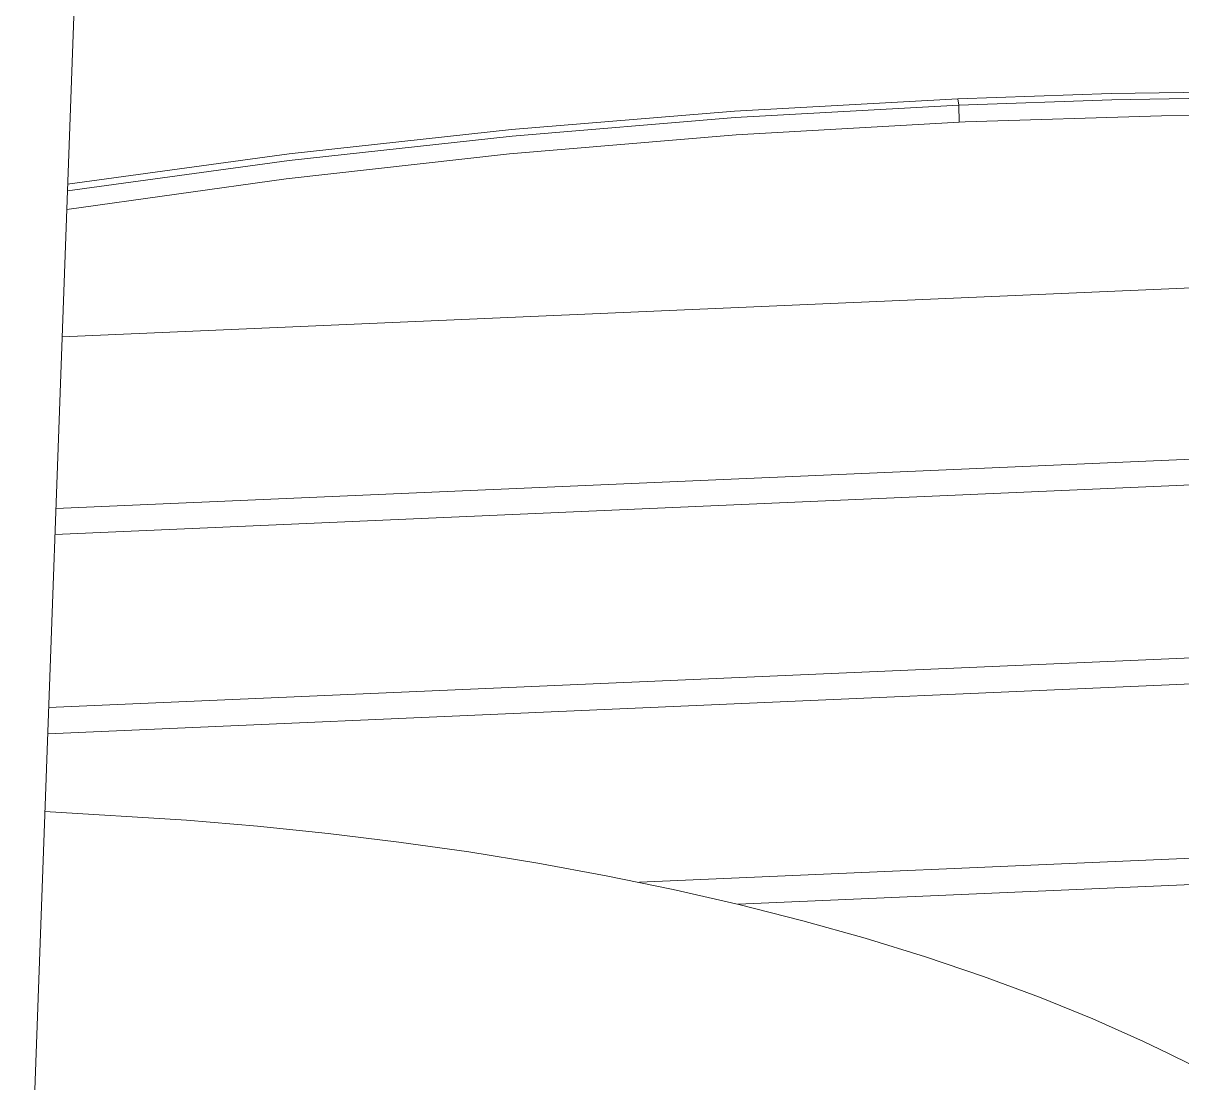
# Model space of a CAD drawing. Header units: millimetres. Extents: x 492 to 7139, y 278 to 5201.
# Drawn here: x 6331.7 to 6528.8, y 2935.8 to 3116 of the extents above; entities that cross this region are included whole.
import ezdxf

# ---------------------------------------------------------------- set-up
doc = ezdxf.new("R2010")
doc.units = ezdxf.units.MM
doc.layers.add('ZANO_R', color=7, linetype='Continuous', lineweight=0)

msp = doc.modelspace()

# ---------------------------------------------------------------- linework, layer by layer
at = {"layer": 'ZANO_R'}
for p, q in [((6397.83, 4698.44), (6331.08, 2863.44)), ((6452.72, 3101.01), (6490.71, 3103.12)), ((6490.71, 3103.12), (6516.82, 3104.02)), ((6490.71, 3103.12), (6490.91, 3102.05)), ((6490.91, 3102.05), (6516.9, 3102.94)), ((6516.82, 3104.02), (6543.42, 3104.46)), ((6516.9, 3102.94), (6543.38, 3103.39)), ((6414.8, 3097.89), (6452.72, 3101.01)), ((6452.86, 3099.94), (6490.91, 3102.05)), ((6490.91, 3102.05), (6490.96, 3099.15)), ((6414.88, 3096.8), (6452.86, 3099.94)), ((6453, 3096.99), (6491.99, 3099.19)), ((6491.99, 3099.19), (6525.4, 3100.25)), ((6525.4, 3100.25), (6558.75, 3100.56)), ((6376.98, 3093.76), (6414.8, 3097.89)), ((6376.99, 3092.65), (6414.88, 3096.8)), ((6414.46, 3093.77), (6453, 3096.99)), ((6339.27, 3088.62), (6376.98, 3093.76)), ((6376.46, 3089.55), (6414.46, 3093.77)), ((6339.23, 3087.48), (6376.99, 3092.65)), ((6339.12, 3084.33), (6376.46, 3089.55)), ((6789.14, 3082.15), (6338.33, 3062.65)), ((6337.27, 3033.46), (6895.3, 3057.7)), ((6908.02, 3053.87), (6337.11, 3029.06)), ((6336.04, 2999.6), (6979.25, 3027.67)), ((6988.25, 3023.64), (6335.88, 2995.16)), ((6436.56, 2969.89), (7039.51, 2996.32)), ((7046.02, 2992.15), (6453.35, 2966.15)), ((6335.39, 2981.91), (6359.49, 2980.48)), ((6359.49, 2980.48), (6371.57, 2979.45)), ((6371.57, 2979.45), (6383.62, 2978.2)), ((6383.62, 2978.2), (6395.61, 2976.73)), ((6395.61, 2976.73), (6407.51, 2975.05)), ((6407.51, 2975.05), (6419.28, 2973.14)), ((6419.28, 2973.14), (6430.89, 2971.02)), ((6430.89, 2971.02), (6442.3, 2968.68)), ((6442.3, 2968.68), (6453.47, 2966.12)), ((6453.47, 2966.12), (6464.37, 2963.36)), ((6464.37, 2963.36), (6474.96, 2960.4)), ((6474.96, 2960.4), (6485.22, 2957.24)), ((6485.22, 2957.24), (6495.12, 2953.89)), ((6495.12, 2953.89), (6504.62, 2950.36)), ((6504.62, 2950.36), (6513.69, 2946.67)), ((6513.69, 2946.67), (6522.33, 2942.82)), ((6522.33, 2942.82), (6526.47, 2940.84)), ((6526.47, 2940.84), (6530.5, 2938.83))]:
    msp.add_line(p, q, dxfattribs=at)

doc.saveas('drawing.dxf')
